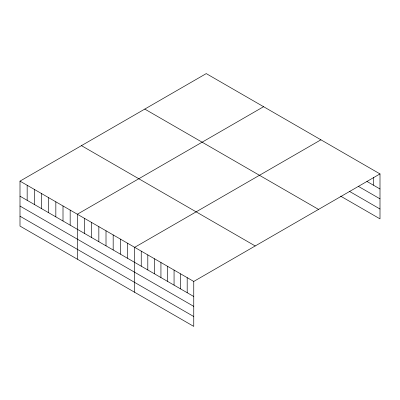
<?xml version="1.0" encoding="UTF-8"?>
<svg xmlns="http://www.w3.org/2000/svg" width="400" height="400" viewBox="0 0 400 400"><rect width="100%" height="100%" fill="white"/><g stroke="black" fill="none" stroke-linecap="round" stroke-linejoin="round"><path stroke-width="0.6" d="M20 181.13L193.755 281.445L193.755 326.4L20 226.085L20 181.13L206.245 73.6L380 173.915L380 218.87L340.615 196.135M263.585 106.705L77.34 214.23L77.34 259.19M320.925 139.81L134.68 247.335L134.68 292.295M193.755 281.445L380 173.915M366.87 181.4L380 188.98M358.29 186.31L380 198.845M349.2 191.225L380 209.005M144.785 109.085L318.54 209.4M81.46 145.645L255.215 245.96M20 196.19L193.755 296.505M20 206.055L193.755 306.37M20 216.22L193.755 316.535M373.435 177.355L373.435 185.19M187.19 277.655L187.19 292.715M180.625 273.865L180.625 288.925M174.065 270.075L174.065 285.135M167.5 266.285L167.5 281.345M160.935 262.495L160.935 277.555M154.37 258.705L154.37 273.765M147.805 254.915L147.805 269.975M141.24 251.125L141.24 266.19M127.51 243.2L127.51 258.26M120.345 239.06L120.345 254.12M113.175 234.92L113.175 249.985M106.01 230.785L106.01 245.845M98.84 226.645L98.84 241.71M91.675 222.51L91.675 237.57M84.505 218.37L84.505 233.43M70.17 210.095L70.17 225.155M63.005 205.955L63.005 221.015M55.835 201.82L55.835 216.88M48.67 197.68L48.67 212.74M41.5 193.54L41.5 208.605M34.335 189.405L34.335 204.465M27.165 185.265L27.165 200.325"/></g></svg>
